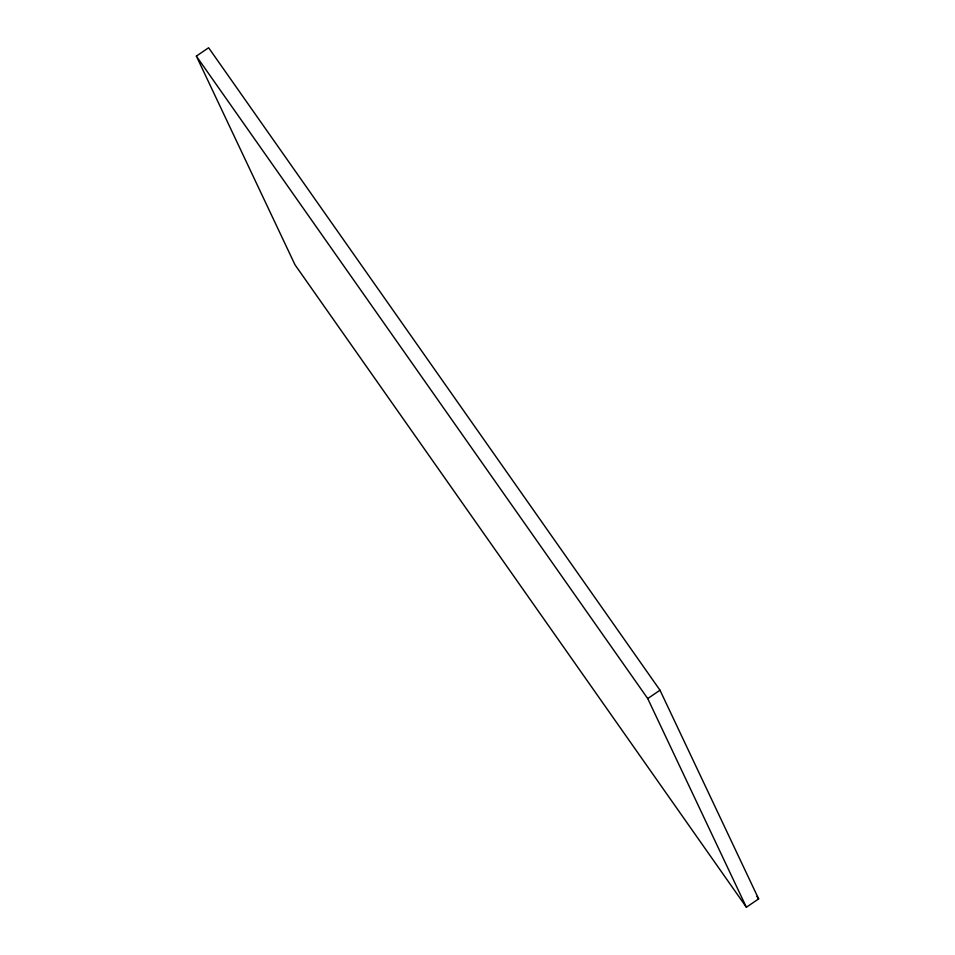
<?xml version="1.0" encoding="UTF-8"?>
<svg xmlns="http://www.w3.org/2000/svg" width="955" height="955" viewBox="0 0 955 955"><rect width="100%" height="100%" fill="white"/><g stroke="black" fill="none" stroke-linecap="round" stroke-linejoin="round"><path stroke-width="1.43" d="M196.36 56.118L208.62 47.75L660 690.202L758.64 898.882L746.38 907.25L295 264.798L196.36 56.118L647.729 698.571L746.38 907.25M647.729 698.571L660 690.202M756.921 896.435L758.64 898.882"/></g></svg>
